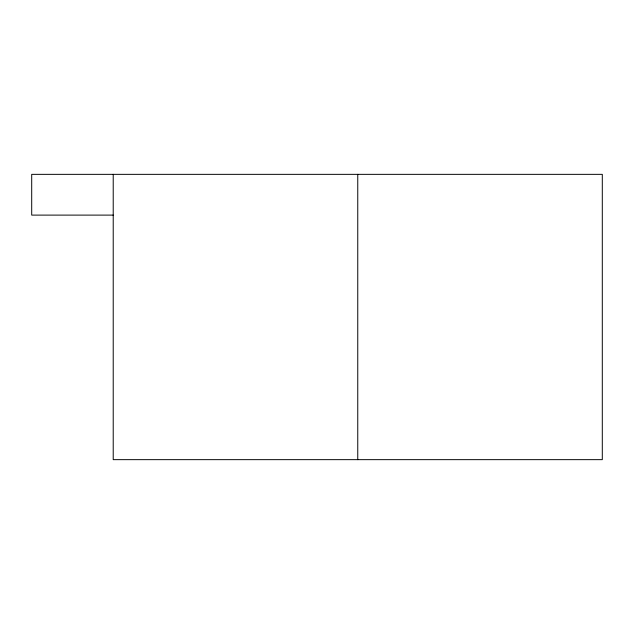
<?xml version="1.0" encoding="UTF-8"?>
<svg xmlns="http://www.w3.org/2000/svg" width="634" height="634" viewBox="0 0 634 634"><rect width="100%" height="100%" fill="white"/><g stroke="black" fill="none" stroke-linecap="round" stroke-linejoin="round"><path stroke-width="0.95" d="M113.217 215.108L31.7 215.108L31.7 174.35L602.3 174.35L602.3 459.65L113.217 459.65L113.217 174.35M357.758 174.35L357.758 459.65"/></g></svg>
